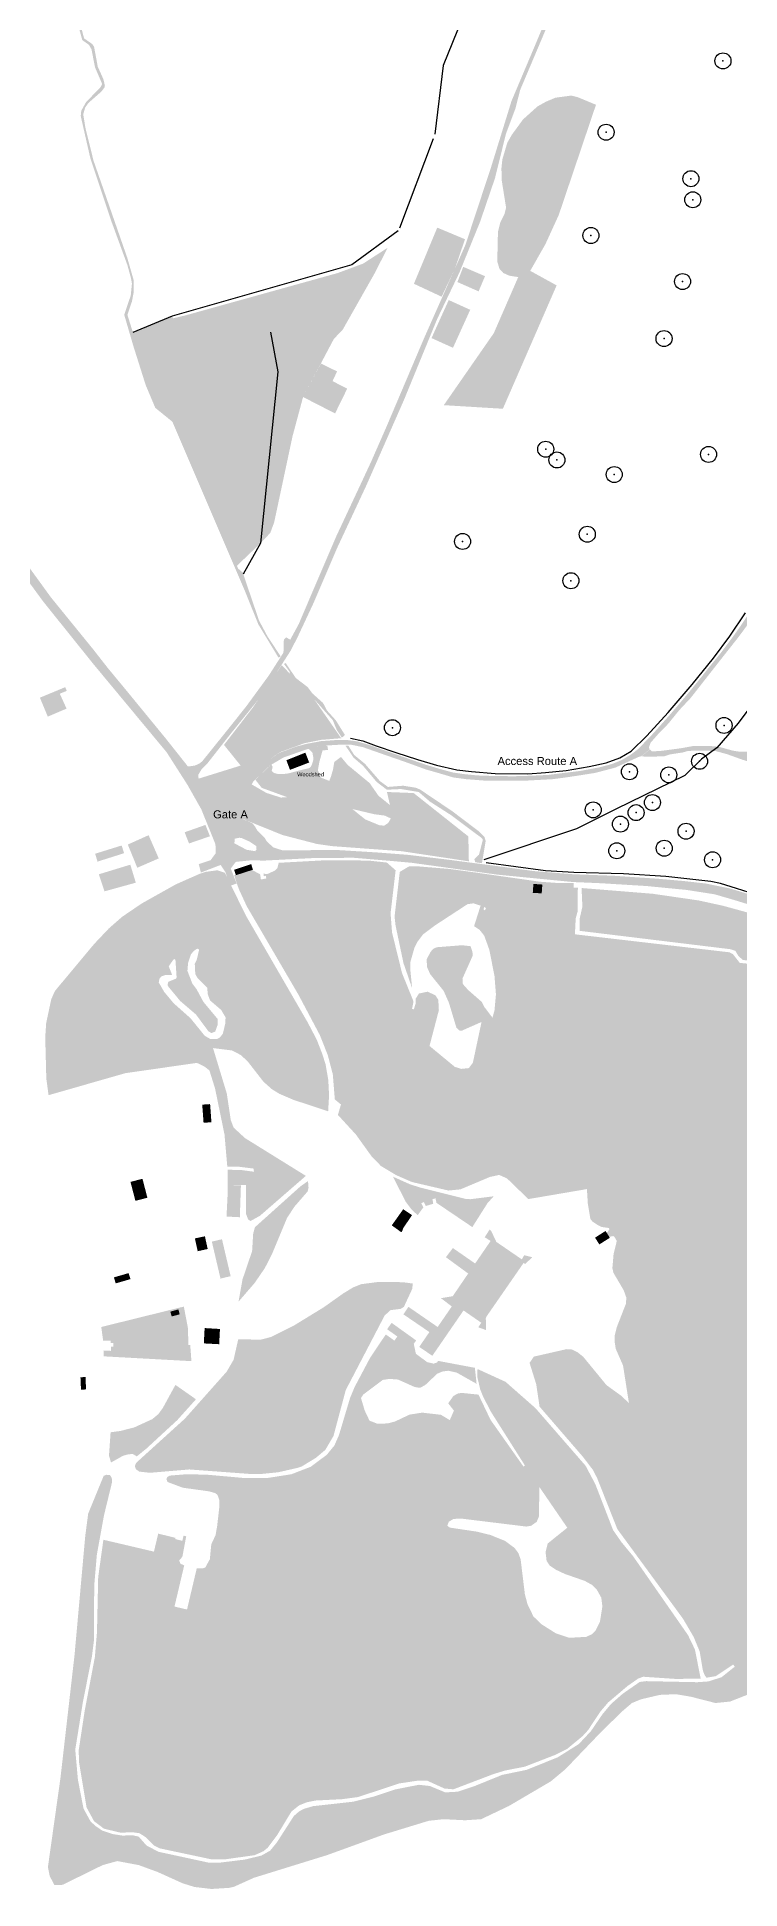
# Model space of a CAD drawing. Header units: metres. Extents: x 372109 to 376137, y 236217 to 239160.
# Drawn here: x 373175 to 373702, y 236434 to 237823 of the extents above; entities that cross this region are included whole.
import ezdxf

# ---------------------------------------------------------------- set-up
doc = ezdxf.new("R2010")
doc.units = ezdxf.units.M
doc.header["$MEASUREMENT"] = 0
doc.header["$PDMODE"] = 32
doc.header["$PDSIZE"] = 12
for name, color, linetype, lineweight, true_color in [('Buildings', 30, 'Continuous', 25, 0xff7f00), ('Fences', 18, 'Continuous', 25, 0x000000), ('Labels', 18, 'Continuous', 25, 0x000000), ('Labels ... Access Routes', 18, 'Continuous', 25, 0x000000), ('Natural ... Trees', 96, 'Continuous', 25, 0x008000), ('Natural ... Water', 176, 'Continuous', 25, 0x000080), ('Natural ... Woodland', 96, 'Continuous', 25, 0x008000), ('Paths ... Roads', 56, 'Continuous', 25, 0x808000), ('Services ... Water Lines', 5, 'Continuous', 25, 0x0000ff)]:
    doc.layers.add(name, color=color, linetype=linetype, lineweight=lineweight, true_color=true_color)
doc.styles.add('textstyle157', font='Arial.ttf')
doc.styles.add('textstyle159', font='Arial.ttf')
doc.styles.add('textstyle89', font='Arial.ttf')

msp = doc.modelspace()

# ---------------------------------------------------------------- hatches: boundary and pattern name
at = {"layer": 'Buildings', "transparency": 33554687}
for points in [[(373494.5, 237650.5), (373510.8, 237643.5), (373506, 237632.1), (373490.1, 237639.1)], [(373470.7, 237597.1), (373483.6, 237625.6), (373499.7, 237618.3), (373486.8, 237589.8)], [(373374.4, 237552.9), (373387.8, 237578), (373399.9, 237572.1), (373396.5, 237564.8), (373407.5, 237559.2), (373398.4, 237540.6)], [(373177.1, 237327.5), (373196.1, 237335.4), (373197.2, 237332.6), (373192, 237330.5), (373197.1, 237319.3), (373183, 237313.3)], [(373361.9, 237280.6), (373376.1, 237286.3), (373379, 237278.9), (373364.6, 237273.4)], [(373243, 237217.4), (373258.6, 237224.4), (373266.2, 237207), (373250.1, 237200)], [(373301.2, 237232.1), (373304.6, 237223.6), (373288.9, 237218.2), (373285.6, 237226.6)], [(373220.3, 237204.6), (373218.5, 237210.5), (373238.4, 237216.7), (373240.2, 237210.9)], [(373244.9, 237202.3), (373249, 237188.8), (373225.5, 237182.3), (373221.3, 237195.1)], [(373324, 237194.4), (373322.7, 237198.5), (373335.5, 237202.7), (373336.8, 237198.5)], [(373553.8, 237187.4), (373553.3, 237180.8), (373546.6, 237181.2), (373547.1, 237187.9)], [(373298.8, 237022.4), (373304.7, 237022.8), (373305.7, 237009.2), (373299.8, 237008.8)], [(373248.7, 236950.3), (373245, 236964.5), (373254, 236966.8), (373257.7, 236952.6)], [(373317, 236938.5), (373317.8, 236954.2), (373317.8, 236962), (373327.8, 236962), (373327, 236938)], [(373456.1, 236939.6), (373449.5, 236929.8), (373449.1, 236928.5), (373448.8, 236927.8), (373448.4, 236927.1), (373448.1, 236926.7), (373440.9, 236931.9), (373449.5, 236944)], [(373486.7, 236914.9), (373503.4, 236903.3), (373515, 236920.2), (373510.6, 236923), (373514.3, 236928.9), (373515.4, 236927.8), (373519.3, 236919.5), (373538.4, 236906.4), (373540.2, 236909.5), (373546.2, 236908), (373540.9, 236902.9), (373539.7, 236903.7), (373511.8, 236863.4), (373511.4, 236862.1), (373511.6, 236853.4), (373505.7, 236855.5), (373508, 236858.9), (373494.7, 236868.1), (373471.3, 236834.1), (373461.5, 236840.8), (373469.1, 236851.9), (373449.6, 236865.2), (373453.4, 236870.8), (373475.3, 236855.7), (373485.9, 236871.1), (373477.8, 236877.3), (373486.6, 236878.8), (373498.2, 236895.8), (373481.5, 236908)], [(373601.2, 236927.7), (373604.4, 236922.6), (373596.5, 236917.6), (373593.3, 236922.7)], [(373293.3, 236922.1), (373300.8, 236923.7), (373302.9, 236914.2), (373295.4, 236912.5)], [(373320.1, 236893.8), (373312.5, 236892), (373306, 236919.7), (373313.6, 236921.5)], [(373233.9, 236888.4), (373232.6, 236892.9), (373243.6, 236896.1), (373245, 236891.6)], [(373275.9, 236863.6), (373274.9, 236867.2), (373280.9, 236868.9), (373281.9, 236865.2)], [(373455.9, 236841), (373437.4, 236854), (373440.8, 236858.8), (373459.2, 236845.6)], [(373300, 236843.4), (373300.6, 236854.9), (373312.1, 236854.2), (373311.5, 236842.8)], [(373211.7, 236808.9), (373207.9, 236808.7), (373207.5, 236818), (373211.3, 236818.2)]]:
    msp.add_hatch(color=256, dxfattribs=at).paths.add_polyline_path(points, flags=0)
at = {"layer": 'Natural ... Water', "transparency": 33554687}
for points in [[(373324.8, 237426.4), (373325.7, 237424.3), (373329.7, 237420.8), (373329.6, 237420), (373341.4, 237385.3), (373347.7, 237373.5), (373357.6, 237358.5), (373356, 237357.5), (373340.9, 237382.4), (373330.5, 237408.2), (373276.4, 237534.4), (373263.6, 237544.8), (373256.4, 237561.9), (373247.2, 237591), (373240.3, 237614.6), (373245.2, 237629), (373246.1, 237638), (373245.4, 237641.9), (373242.7, 237651.8), (373231, 237683.8), (373214.8, 237732.4), (373207.7, 237763.6), (373208.1, 237767.5), (373211.7, 237774), (373222.4, 237785), (373223.8, 237787.5), (373218.4, 237800.1), (373215.8, 237813.5), (373213.9, 237816.9), (373208.9, 237820.5), (373205.7, 237831.8), (373194.6, 237842.4), (373188.5, 237847.2), (373181.3, 237849), (373177.3, 237853.8), (373170.7, 237854.1), (373166.1, 237855.9), (373163.8, 237861.6), (373159.7, 237864), (373159.8, 237865.6), (373160.9, 237865.8), (373166.1, 237862), (373166.9, 237858), (373168.4, 237856.9), (373178.8, 237856.5), (373179.8, 237852.5), (373181.4, 237851), (373189.2, 237849.5), (373207.4, 237832.8), (373210.2, 237821.8), (373216.4, 237817.5), (373217.7, 237815.5), (373220.5, 237800.5), (373224.7, 237791.2), (373225.8, 237786.5), (373225.5, 237784.9), (373223.2, 237781.9), (373213.6, 237773.5), (373211, 237769.9), (373209.6, 237764.8), (373211.2, 237754.8), (373217.3, 237730.1), (373242.7, 237657), (373247.3, 237640.9), (373247.4, 237631.4), (373246.1, 237624.5), (373242.7, 237614.5), (373246.8, 237601.4), (373254.9, 237572), (373262, 237555.5), (373264.3, 237548), (373275.5, 237538.6), (373279.8, 237533.5)], [(373317.9, 237585), (373322.7, 237583.1), (373327.8, 237572.6), (373330.6, 237564.2), (373333.2, 237550.6), (373333.5, 237536.1), (373331.1, 237525.8), (373327, 237518.5), (373316.4, 237507.1), (373313.6, 237505.6), (373311.9, 237505.6), (373310.4, 237505.8), (373308.3, 237507.7), (373303.9, 237516.5), (373284.6, 237564.8), (373285.4, 237568.3), (373290.8, 237573)], [(373364.5, 237345.5), (373364.2, 237347.1), (373360.1, 237352.8), (373361.3, 237353.5), (373369, 237342.2), (373377.9, 237335.4), (373381.2, 237330.9), (373389.4, 237323.5), (373392.2, 237318), (373398.9, 237310.6), (373405.8, 237299.5), (373403.5, 237297.5), (373399.7, 237303.2), (373396.7, 237310.6), (373382.6, 237326.5), (373380.4, 237328.5), (373376.7, 237334.5), (373370, 237339.5)], [(373406.2, 237291.5), (373408.4, 237291.4), (373412.7, 237284.6), (373420.9, 237277.8), (373432.1, 237264.9), (373438, 237260.6), (373449.4, 237261.5), (373458.9, 237260), (373462.2, 237258.6), (373486.1, 237242.5), (373505.8, 237227.6), (373510.4, 237223), (373511.3, 237220), (373508.5, 237203.4), (373503.5, 237204.1), (373502.8, 237206.5), (373506.3, 237209.8), (373509.2, 237221), (373508.4, 237222.2), (373485.4, 237239.4), (373469.5, 237249.6), (373461.1, 237256.8), (373447.7, 237259), (373437.2, 237258.5), (373429.5, 237264.4), (373419.4, 237276.4), (373412.3, 237282.5)], [(373506.7, 237153.5), (373502.6, 237156.2), (373507.5, 237171.6), (373509.8, 237182.8), (373504.3, 237191.5), (373504.7, 237196.3), (373509.4, 237195.6), (373509.2, 237190.6), (373514.1, 237183.5), (373510.1, 237170.5), (373509.7, 237168.6)]]:
    msp.add_hatch(color=256, dxfattribs=at).paths.add_polyline_path(points, flags=0)
h = msp.add_hatch(color=256, dxfattribs=at)
h.paths.add_polyline_path([(374079, 236687.1), (374079.7, 236689.4), (374084.1, 236696.1), (374087, 236697.5), (374094.9, 236696.2), (374093.8, 236694.2), (374089.8, 236695), (374086.9, 236693.9), (374079.5, 236684.6), (374076.9, 236682), (374068.4, 236679.9), (374060, 236676.6), (374040.1, 236678.4), (374032.9, 236675.3), (374027.7, 236675.1), (374017.6, 236673.1), (374013, 236675.7), (374009.4, 236671.9), (374005.4, 236670.7), (373999.5, 236665.5), (373994.8, 236663.4), (373990.7, 236656.4), (373988.3, 236654.9), (373986, 236655.1), (373984.2, 236656.2), (373976, 236666.2), (373955.6, 236660.9), (373948.8, 236654.9), (373944.6, 236652.9), (373934.3, 236654), (373921.7, 236653.8), (373916.1, 236654.9), (373911.4, 236653.9), (373905.5, 236649.9), (373891, 236643.6), (373888.9, 236642.1), (373884.3, 236635.8), (373881.1, 236634.1), (373877, 236634.5), (373870.4, 236637.4), (373850.6, 236654.7), (373841.7, 236661.4), (373833.6, 236663.8), (373826.5, 236661.7), (373825.4, 236659.3), (373821.4, 236655.9), (373806.7, 236638), (373801.4, 236632.8), (373798.7, 236632.1), (373774.3, 236633.2), (373759, 236641.1), (373673.4, 236690.4), (373656.4, 236712.4), (373632.5, 236740), (373629.8, 236744.2), (373629.4, 236747.1), (373630.4, 236751.8), (373628, 236755.2), (373624.2, 236757.2), (373619.2, 236776.9), (373618.7, 236798.7), (373614.3, 236826.8), (373608.8, 236839.4), (373607.9, 236845.2), (373607.9, 236848.9), (373609.6, 236855.6), (373616.4, 236873), (373616.8, 236877.6), (373614.8, 236883.2), (373607.1, 236896.3), (373606.3, 236899.9), (373607.2, 236910.4), (373609.6, 236920.2), (373607.9, 236923.2), (373606.9, 236923.9), (373604, 236923.3), (373602.1, 236926.2), (373604.1, 236929), (373603.7, 236929.9), (373598.2, 236930.7), (373595.5, 236932), (373591.3, 236934.8), (373589.8, 236936.7), (373587.9, 236948.1), (373587.2, 236959.1), (373585.4, 236963.4), (373576.1, 236964.4), (373573.3, 236966), (373554.7, 236982.8), (373552.5, 236987.9), (373550.2, 237003.1), (373556.1, 237020.5), (373556.5, 237023.1), (373555.8, 237025.2), (373550.4, 237031.1), (373541.2, 237035.6), (373537.6, 237039.1), (373535, 237047.9), (373541.9, 237053.3), (373511.3, 237089.7), (373510.2, 237086), (373508.2, 237084.4), (373493.5, 237077.9), (373491.5, 237078), (373489.4, 237080), (373483.7, 237098.9), (373479.8, 237107.7), (373469.7, 237120.2), (373467.4, 237125.4), (373467, 237131.2), (373470, 237137), (373472.2, 237139.3), (373474.6, 237140.4), (373493.5, 237141.9), (373500, 237141.2), (373501.4, 237137), (373501.5, 237133.9), (373493.9, 237116.9), (373494.2, 237112.8), (373498.1, 237108.4), (373508.5, 237099.3), (373510.4, 237095.5), (373516.4, 237087.6), (373521.5, 237080.5), (373543.8, 237054.8), (373563, 237069.6), (373566.6, 237074), (373569.1, 237078.6), (373571.1, 237087.5), (373576.2, 237128.5), (373577.5, 237131.9), (373579.7, 237135), (373580.8, 237135.5), (373591.6, 237134), (373606.5, 237129), (373623.2, 237120), (373627.2, 237116.9), (373628.7, 237112.5), (373633.5, 237109.9), (373635.9, 237110.5), (373637.4, 237109.8), (373640, 237110.9), (373642.4, 237109.6), (373645.7, 237109.6), (373657.4, 237111), (373661.2, 237112.4), (373669.4, 237117.4), (373682, 237119), (373689.8, 237117.2), (373696, 237113.2), (373709.7, 237102.4), (373714.4, 237100.5), (373718, 237100), (373726.1, 237100.5), (373731, 237103.2), (373739.8, 237116.5), (373742.8, 237123.7), (373743.4, 237125.7), (373745.3, 237130.1), (373749.6, 237134.9), (373749.5, 237141.3), (373751.8, 237143.3), (373753.3, 237147.6), (373756.3, 237151.2), (373762.4, 237149), (373757.7, 237146.2), (373753, 237141.1), (373752.7, 237133.9), (373745.7, 237122.6), (373738.3, 237107), (373733.2, 237101), (373732.1, 237097.4), (373733, 237087.8), (373737.4, 237076.1), (373738.7, 237064.8), (373738.5, 237058), (373734.9, 237043.1), (373734.5, 237035), (373750.6, 237034), (373752.3, 237032.5), (373752.6, 237029.8), (373751.2, 237027), (373750.1, 237026.6), (373742.5, 237029.1), (373738.4, 237028.8), (373736.1, 237027.6), (373732.5, 237024.1), (373729.4, 237015.2), (373732.2, 237000.9), (373734.4, 236943.4), (373743.8, 236880.4), (373752.5, 236867.2), (373763.5, 236860.4), (373764.1, 236855.3), (373759.7, 236845.9), (373760.5, 236842.2), (373762.7, 236839.6), (373770.1, 236835.6), (373784.1, 236832.1), (373799.9, 236832.2), (373807.2, 236833.2), (373819.3, 236832.8), (373822, 236832.1), (373827.8, 236827.4), (373834.6, 236819.4), (373840.3, 236807.3), (373840.3, 236794.7), (373838.7, 236777.7), (373835.1, 236755.2), (373832.2, 236745.6), (373827.6, 236738.5), (373808.7, 236719.2), (373774.8, 236690.7), (373771.5, 236685), (373771.2, 236680.6), (373774.8, 236677.4), (373793.5, 236672), (373809.4, 236662.9), (373814.7, 236660.8), (373817.2, 236660.8), (373821.8, 236664.2), (373824.6, 236664.3), (373831.5, 236667.2), (373836.8, 236667.5), (373840.8, 236666.3), (373855.2, 236656.2), (373870.8, 236641.9), (373877.5, 236638.7), (373881.3, 236637.9), (373884.2, 236639.2), (373888.1, 236645.2), (373890.6, 236647.5), (373898.3, 236650.3), (373906.3, 236654.7), (373912.2, 236656.6), (373918.4, 236657), (373927.1, 236656.1), (373937.8, 236656.8), (373945.7, 236656.2), (373957.8, 236665.2), (373975.6, 236669.4), (373978.6, 236669.1), (373979.6, 236668.3), (373983.7, 236659.9), (373985.6, 236658.7), (373986.7, 236658.9), (373989.4, 236659.8), (373992.3, 236664), (373996.6, 236668), (374007.4, 236673.8), (374012.1, 236678.2), (374020, 236677.5), (374025, 236678.3), (374032, 236677.2), (374039.4, 236680), (374042.5, 236680.4), (374058, 236678.9), (374070.4, 236683.5), (374076.5, 236684.6)], flags=0)
h.paths.add_polyline_path([(373607.3, 237019.1), (373616.4, 237022.1), (373618.6, 237024.9), (373623.6, 237044.1), (373627.9, 237055.5), (373628.2, 237059), (373626.2, 237065.5), (373620.5, 237070.4), (373611.2, 237073), (373604, 237073.2), (373600.2, 237072.5), (373595.6, 237070.2), (373589.9, 237064), (373588.9, 237057.2), (373590.5, 237048.9), (373578.5, 237047.4), (373573.9, 237044.5), (373572.9, 237039.6), (373573.8, 237037.6), (373576.4, 237035.5), (373581.4, 237034.6), (373584.6, 237032.9), (373585.8, 237030.4), (373585.8, 237028.2), (373587.2, 237026.2), (373596, 237027.4), (373599.9, 237024.9), (373604.1, 237020)], flags=0)
at = {"layer": 'Natural ... Woodland', "transparency": 33554687}
for points in [[(373479.9, 237546.8), (373517.4, 237600.8), (373535.7, 237642.8), (373528.9, 237643.9), (373524.5, 237645.9), (373521.6, 237649.1), (373520, 237654.5), (373520.5, 237676.6), (373522.3, 237684), (373525.5, 237690.4), (373526.6, 237694.9), (373523.4, 237714.9), (373523.1, 237724.2), (373523.8, 237731), (373527.5, 237743.5), (373530.9, 237749.5), (373539.3, 237761), (373550.2, 237770.8), (373556.7, 237774.4), (373563.6, 237777.3), (373575.6, 237778.9), (373580.3, 237777.7), (373594, 237772), (373566.1, 237689.4), (373556.1, 237667.5), (373544.7, 237647.5), (373564.5, 237636.6), (373524.2, 237544.1)], [(373495.8, 237671.2), (373488.2, 237649), (373478.3, 237628.1), (373457.5, 237637.8), (373475, 237679.9)], [(373364.5, 237345.5), (373370, 237339.5), (373376.7, 237334.5), (373380.4, 237328.5), (373382.6, 237326.5), (373403, 237297.1), (373388.2, 237295.9), (373375.5, 237293.4), (373357.5, 237286.8), (373347.9, 237280.5), (373336.9, 237270.1), (373333, 237264.6), (373324.3, 237242.9), (373322.1, 237233.6), (373319.2, 237233), (373310.7, 237234.5), (373308.4, 237236.6), (373296.1, 237261.3), (373294.9, 237264.6), (373295.7, 237269.6), (373296.1, 237266.8), (373327.6, 237276.6), (373315.1, 237292.1), (373336.8, 237320.2), (373358.4, 237351.9)], [(373326.7, 237239), (373330.9, 237251.9), (373336, 237262.4), (373346.9, 237256.1), (373357.8, 237252.6), (373364.7, 237253.1), (373385.1, 237258.8), (373391.8, 237258.2), (373395, 237257.1), (373421.1, 237236.2), (373431.8, 237231.8), (373435.2, 237231.6), (373438.2, 237233.5), (373440.5, 237237.5), (373440.9, 237241.1), (373437.3, 237256.8), (373457.3, 237256), (373498.3, 237223.5), (373498.7, 237204.8), (373448.3, 237212.4), (373396.2, 237216.2), (373384.9, 237217.8), (373359.1, 237224.5), (373332.6, 237235.2), (373326.6, 237238)], [(373587.2, 236959.1), (373543.3, 236951.6), (373527.3, 236967.1), (373521.4, 236969.7), (373514.5, 236968.2), (373492.4, 236958.9), (373483.4, 236958), (373456, 236964.4), (373444.3, 236969.5), (373432.8, 236976.4), (373425.8, 236983.6), (373414, 237000), (373400.5, 237014.7), (373402.8, 237022.5), (373398.2, 237026.3), (373396.7, 237045.1), (373392.9, 237059.6), (373387, 237074.5), (373371, 237104.7), (373332.2, 237171.1), (373326.2, 237184.1), (373322.7, 237194.3), (373331, 237197), (373330.8, 237197.7), (373336, 237198.4), (373342.2, 237195.1), (373342.8, 237191.2), (373346.8, 237192), (373346.5, 237194), (373345, 237193.6), (373344.7, 237195.6), (373347.4, 237195.2), (373353.2, 237197.8), (373355.2, 237199.9), (373356.1, 237203.7), (373390.8, 237205.6), (373423.3, 237205.4), (373437.2, 237203.9), (373443.8, 237198.1), (373440, 237165.8), (373441.1, 237151.5), (373448.6, 237121), (373457.2, 237099.8), (373456.1, 237094.1), (373457.5, 237093.9), (373458.7, 237098), (373458.7, 237101.7), (373461.3, 237105.7), (373467.8, 237107.1), (373473.7, 237104.3), (373475.8, 237100.9), (373476.2, 237093.2), (373469.2, 237066.4), (373488.2, 237050.7), (373493.1, 237049.2), (373498.7, 237049.8), (373501.7, 237053.8), (373508.2, 237084.4), (373510.2, 237086), (373511.3, 237089.7), (373541.9, 237053.3), (373535, 237047.9), (373537.6, 237039.1), (373541.2, 237035.6), (373550.4, 237031.1), (373555.8, 237025.2), (373556.5, 237023.1), (373556.1, 237020.5), (373550.2, 237003.1), (373552.5, 236987.9), (373554.7, 236982.8), (373573.3, 236966), (373576.1, 236964.4), (373585.4, 236963.4)], [(373507.5, 237171.6), (373502.1, 237173.3), (373497.7, 237172.7), (373473.2, 237156.7), (373464.4, 237150.1), (373460, 237144.3), (373458, 237140.3), (373454.9, 237129.5), (373454.8, 237123.4), (373456.2, 237109.6), (373449.7, 237128.4), (373443.7, 237156.9), (373443, 237163.5), (373446.9, 237196.9), (373453.8, 237201), (373459.9, 237201.1), (373484.1, 237199.1), (373504.7, 237196.3), (373504.3, 237191.5), (373509.8, 237182.8)], [(373509.7, 237168.6), (373510.8, 237168.1), (373511.5, 237169.9), (373510.1, 237170.5), (373514.1, 237183.5), (373509.2, 237190.6), (373509.4, 237195.6), (373552.2, 237189.5), (373566.3, 237188.5), (373577.2, 237188.5), (373577.2, 237185.2), (373580.4, 237185), (373580.3, 237167.5), (373578.8, 237162), (373578.2, 237150.1), (373694.1, 237136.6), (373696.6, 237135.3), (373701.8, 237128.7), (373740.8, 237124.6), (373742.8, 237123.7), (373739.8, 237116.5), (373731, 237103.2), (373726.1, 237100.5), (373718, 237100), (373714.4, 237100.5), (373709.7, 237102.4), (373696, 237113.2), (373689.8, 237117.2), (373682, 237119), (373669.4, 237117.4), (373661.2, 237112.4), (373657.4, 237111), (373645.7, 237109.6), (373642.4, 237109.6), (373640, 237110.9), (373637.4, 237109.8), (373635.9, 237110.5), (373633.5, 237109.9), (373628.7, 237112.5), (373627.2, 237116.9), (373623.2, 237120), (373606.5, 237129), (373591.6, 237134), (373580.8, 237135.5), (373579.7, 237135), (373577.5, 237131.9), (373576.2, 237128.5), (373571.1, 237087.5), (373569.1, 237078.6), (373566.6, 237074), (373563, 237069.6), (373543.8, 237054.8), (373521.5, 237080.5), (373516.4, 237087.6), (373517.9, 237093), (373519, 237105), (373517.9, 237119), (373514, 237138.6), (373510.2, 237149.1), (373506.7, 237153.5)], [(373743.4, 237125.7), (373741.5, 237126.4), (373704, 237130.9), (373700.7, 237134), (373698.5, 237137.7), (373695, 237138.9), (373581.7, 237152.7), (373581.7, 237161.5), (373583.8, 237170.8), (373583.2, 237184.8), (373636.5, 237180.5), (373670.9, 237175.5), (373689.2, 237171.5), (373712.6, 237165.1), (373756.3, 237151.2), (373753.3, 237147.6), (373751.8, 237143.3), (373749.5, 237141.3), (373749.6, 237134.9), (373745.3, 237130.1)], [(373607.3, 237019.1), (373604.1, 237020), (373599.9, 237024.9), (373596, 237027.4), (373587.2, 237026.2), (373585.8, 237028.2), (373585.8, 237030.4), (373584.6, 237032.9), (373581.4, 237034.6), (373576.4, 237035.5), (373573.8, 237037.6), (373572.9, 237039.6), (373573.9, 237044.5), (373578.5, 237047.4), (373590.5, 237048.9), (373588.9, 237057.2), (373589.9, 237064), (373595.6, 237070.2), (373600.2, 237072.5), (373604, 237073.2), (373611.2, 237073), (373620.5, 237070.4), (373626.2, 237065.5), (373628.2, 237059), (373627.9, 237055.5), (373623.6, 237044.1), (373618.6, 237024.9), (373616.4, 237022.1)], [(373378.1, 236965.1), (373378.5, 236960.1), (373377.8, 236957.3), (373368, 236946), (373362.4, 236937.5), (373351, 236910.1), (373345.7, 236899.8), (373338.1, 236888.7), (373326, 236874.7), (373329, 236891.4), (373336.2, 236912.6), (373337, 236925.7), (373338.3, 236930.5), (373372.5, 236961.2)], [(373517.3, 236953.7), (373512.7, 236948.6), (373501.3, 236930.6), (373474.4, 236948.8), (373473.7, 236952.1), (373471.4, 236951.6), (373472, 236948.1), (373466.4, 236946.4), (373465, 236949.4), (373463, 236948.5), (373464.6, 236945.4), (373460.3, 236939.5), (373455.4, 236944.2), (373451.3, 236949.7), (373441.8, 236968.4), (373454.5, 236962.7), (373462.4, 236960.2), (373495.9, 236951.8), (373499.8, 236951.5)], [(373456.6, 236888.3), (373456.3, 236884.4), (373450, 236870.8), (373447.5, 236869.3), (373439.8, 236868.3), (373435.5, 236864.2), (373406.4, 236808.4), (373397.2, 236774), (373391.1, 236763.6), (373384, 236757.6), (373373.5, 236751.2), (373369.9, 236750), (373355.8, 236746.8), (373342.8, 236745.5), (373335.1, 236745.5), (373289.1, 236748.9), (373259.5, 236746.4), (373251.6, 236747.3), (373249.1, 236749.1), (373248.3, 236751.5), (373249.2, 236753.8), (373285.8, 236787), (373317.1, 236822.2), (373322.3, 236831.1), (373325.8, 236846.5), (373342.6, 236846.2), (373350.4, 236848.2), (373367.4, 236856.7), (373389.9, 236870.5), (373404.7, 236881), (373412, 236885.4), (373418, 236887.8), (373430.2, 236889.4), (373449.1, 236889.3)], [(373223.1, 236855.7), (373285, 236871), (373288, 236855.4), (373288.5, 236842.3), (373289.8, 236842.2), (373290.7, 236830.1), (373225, 236833.7), (373224.8, 236838.1), (373230.4, 236837.8), (373230.3, 236840.9), (373232.1, 236841), (373232.1, 236843.8), (373230.2, 236843.7), (373230.2, 236845.4), (373224.5, 236845.5)], [(373618.7, 236798.7), (373619.2, 236776.9), (373624.2, 236757.2), (373628, 236755.2), (373630.4, 236751.8), (373629.4, 236747.1), (373629.8, 236744.2), (373632.5, 236740), (373656.4, 236712.4), (373673.4, 236690.4), (373759, 236641.1), (373774.3, 236633.2), (373798.7, 236632.1), (373801.4, 236632.8), (373806.7, 236638), (373821.4, 236655.9), (373825.4, 236659.3), (373828.3, 236659.2), (373826.5, 236661.7), (373833.6, 236663.8), (373841.7, 236661.4), (373850.6, 236654.7), (373870.4, 236637.4), (373877, 236634.5), (373881.1, 236634.1), (373884.3, 236635.8), (373888.9, 236642.1), (373891, 236643.6), (373905.5, 236649.9), (373911.4, 236653.9), (373916.1, 236654.9), (373921.7, 236653.8), (373934.3, 236654), (373944.6, 236652.9), (373948.8, 236654.9), (373955.6, 236660.9), (373976, 236666.2), (373984.2, 236656.2), (373986, 236655.1), (373988.3, 236654.9), (373990.7, 236656.4), (373994.8, 236663.4), (373999.5, 236665.5), (374005.4, 236670.7), (374009.4, 236671.9), (374013, 236675.7), (374017.6, 236673.1), (374027.7, 236675.1), (374032.9, 236675.3), (374040.1, 236678.4), (374060, 236676.6), (374068.4, 236679.9), (374076.9, 236682), (374079.5, 236684.6), (374080.9, 236678.2), (373988.1, 236651.8), (373894.4, 236638.7), (373895.1, 236622.4), (373893.3, 236612.1), (373891.8, 236610.1), (373872.7, 236610.2), (373817.5, 236613.1), (373796.2, 236611.7), (373774.8, 236606.3), (373694.5, 236574.9), (373683.6, 236573.8), (373665.2, 236578.5), (373654, 236580.4), (373641.9, 236579.9), (373627.8, 236576.6), (373621, 236573.8), (373614.6, 236568.4), (373598.7, 236553), (373571.1, 236524.2), (373560.2, 236515.1), (373528.7, 236496.6), (373507.9, 236486.7), (373495.9, 236485.9), (373479.6, 236486.7), (373468.6, 236485.5), (373435.2, 236475.3), (373392.5, 236459.8), (373337.6, 236442.8), (373322.5, 236436), (373318.8, 236435.2), (373305.7, 236434.4), (373292.9, 236435.9), (373284, 236438.7), (373265.4, 236447.1), (373251.2, 236452.3), (373235.1, 236455.3), (373224.2, 236452.3), (373194.1, 236437.5), (373187.9, 236437.4), (373184.4, 236444.2), (373183.1, 236450.8), (373192.5, 236517.5), (373203.1, 236610.1), (373211.1, 236699.1), (373213.3, 236715.8), (373224.9, 236744.1), (373226.8, 236744.9), (373229.6, 236744.7), (373231, 236742.5), (373231.2, 236739.4), (373225.2, 236714.7), (373219.8, 236685.1), (373217.8, 236661.6), (373217.7, 236621.4), (373216.1, 236608.7), (373209.3, 236574.4), (373203.6, 236538.8), (373205.6, 236516.3), (373209.8, 236494.7), (373214.9, 236485.3), (373218.6, 236481.7), (373223.8, 236478.2), (373231.9, 236475.5), (373239.2, 236474.4), (373246.5, 236474.7), (373251.2, 236473.6), (373257, 236467), (373265.9, 236462.3), (373303.3, 236454.2), (373310.9, 236454), (373330.6, 236456.4), (373343.1, 236459.4), (373349.7, 236463.1), (373354.7, 236469.2), (373367.5, 236489.1), (373371.5, 236492.6), (373375.2, 236494.5), (373382, 236496.5), (373411.9, 236499.8), (373427.9, 236503.8), (373443.4, 236509), (373461.2, 236512.5), (373469.4, 236511.6), (373481, 236506.8), (373490.2, 236507.3), (373502.9, 236511.5), (373523.6, 236519.9), (373542, 236523.7), (373565.3, 236533.1), (373581.1, 236543), (373590.2, 236552.7), (373598.8, 236565.3), (373605.3, 236573.1), (373614.1, 236580.8), (373626.8, 236589.6), (373631.6, 236590.2), (373669.9, 236589.4), (373678.5, 236590), (373688.2, 236593.2), (373698, 236601), (373696.9, 236602.7), (373683.7, 236593.9), (373676.9, 236592.8), (373675.7, 236594.2), (373674.2, 236597.9), (373671.7, 236612.6), (373667.2, 236623.4), (373659.3, 236636.9), (373610, 236704.2), (373594.8, 236742.6), (373591.6, 236748.7), (373584.2, 236758.4), (373551.7, 236796), (373549.2, 236812.8), (373544.2, 236828.8), (373547.4, 236833.5), (373572, 236839.1), (373576.2, 236838.8), (373580.3, 236836.7), (373584.5, 236833.3), (373601.9, 236812.1), (373612.7, 236804.3)], [(373294.1, 236801.5), (373280.1, 236785.9), (373256.8, 236764.4), (373249.7, 236758.7), (373246.6, 236760.6), (373242.8, 236760.1), (373239.5, 236759.2), (373230.4, 236754.1), (373228.9, 236759.3), (373230.1, 236776.8), (373237.2, 236777.7), (373247.8, 236780.4), (373261.3, 236786.6), (373265.8, 236790.3), (373269.2, 236794.9), (373278.7, 236812.3)]]:
    msp.add_hatch(color=256, dxfattribs=at).paths.add_polyline_path(points, flags=0)
h = msp.add_hatch(color=256, dxfattribs=at)
h.paths.add_polyline_path([(373324.8, 237426.4), (373279.8, 237533.5), (373275.5, 237538.6), (373264.3, 237548), (373262, 237555.5), (373254.9, 237572), (373246.8, 237601.4), (373276.2, 237613.6), (373276.9, 237611.9), (373286.2, 237614.1), (373400.2, 237645.8), (373419.4, 237652.9), (373437.8, 237664.8), (373428.2, 237645.9), (373404, 237603.2), (373397.5, 237596.5), (373374.4, 237552.9), (373366.5, 237523.5), (373352.7, 237458.8), (373349.8, 237451), (373342.6, 237443.4)], flags=0)
h.paths.add_polyline_path([(373317.9, 237585), (373290.8, 237573), (373285.4, 237568.3), (373284.6, 237564.8), (373303.9, 237516.5), (373308.3, 237507.7), (373310.4, 237505.8), (373311.9, 237505.6), (373313.6, 237505.6), (373316.4, 237507.1), (373327, 237518.5), (373331.1, 237525.8), (373333.5, 237536.1), (373333.2, 237550.6), (373330.6, 237564.2), (373327.8, 237572.6), (373322.7, 237583.1)], flags=0)
h = msp.add_hatch(color=256, dxfattribs=at)
h.paths.add_polyline_path([(373335.1, 236935.2), (373333.3, 236936.2), (373331.7, 236940.3), (373331.5, 236962.1), (373317.8, 236962), (373317.8, 236973.6), (373327.9, 236973.4), (373337.6, 236972.1), (373337.2, 236974.5), (373325.8, 236975.9), (373317.6, 236975.9), (373315.5, 237000), (373308.4, 237034.6), (373304.2, 237048), (373300.3, 237051.1), (373294.8, 237053.7), (373241.2, 237046), (373183.6, 237029.5), (373181.9, 237042), (373181.1, 237073), (373181.8, 237083.5), (373185.6, 237101.4), (373188.2, 237107.3), (373190.6, 237110.3), (373217.9, 237143), (373228.8, 237154.5), (373238.7, 237163.2), (373253.4, 237173.2), (373279.1, 237187.6), (373297, 237195.5), (373301.2, 237196.9), (373310.2, 237198.1), (373315.8, 237196.2), (373331.5, 237164.2), (373377.9, 237084), (373384.7, 237071), (373389, 237059.9), (373391.3, 237052.5), (373393.3, 237041), (373393.9, 237029.2), (373393.2, 237017.4), (373367.2, 237026), (373356.7, 237030.5), (373351, 237034), (373344.7, 237039.6), (373332.8, 237054.9), (373327.7, 237059.6), (373321.2, 237063), (373306.9, 237064.8), (373317.2, 237030.8), (373320.2, 237010.8), (373322.3, 237005.2), (373330.9, 236997.3), (373376.5, 236969), (373342.1, 236939.1)], flags=0)
h.paths.add_polyline_path([(373295.1, 237139.4), (373292.4, 237137.6), (373290.3, 237135), (373288.2, 237128.6), (373287.7, 237122.7), (373291.4, 237113.1), (373294.6, 237108.9), (373299.7, 237099.4), (373310.3, 237086.7), (373310.3, 237082.1), (373308.5, 237077.1), (373305.7, 237076.1), (373303.5, 237077.3), (373294.1, 237090), (373282.3, 237100.1), (373273.2, 237111.1), (373272.8, 237112.4), (373273.4, 237114.5), (373279.2, 237116.9), (373279.6, 237117.7), (373278.7, 237131.1), (373277.7, 237131.5), (373277, 237130.9), (373273.7, 237126.1), (373276.2, 237119.7), (373271.1, 237119.5), (373268.1, 237118.5), (373266.7, 237116.7), (373266.2, 237114), (373270.3, 237106.9), (373277.4, 237098.4), (373290, 237087.2), (373300.7, 237074), (373304.7, 237071.7), (373309.6, 237071.5), (373312.1, 237072.8), (373314.3, 237075.7), (373316.1, 237083.4), (373316.3, 237087.8), (373313, 237093.4), (373304.7, 237100.5), (373303, 237105), (373302.5, 237110.1), (373295.4, 237117.1), (373293.6, 237120.3), (373293.2, 237128), (373294.6, 237130.7), (373296.5, 237138.6)], flags=0)
h = msp.add_hatch(color=256, dxfattribs=at)
h.paths.add_polyline_path([(373668.2, 236613.9), (373672.5, 236592), (373653.1, 236591.9), (373629.4, 236593.5), (373625.6, 236592.1), (373617.6, 236586.5), (373603.1, 236574.2), (373597.3, 236567.4), (373588.1, 236553.5), (373584, 236549), (373572.5, 236539.5), (373562.9, 236534.7), (373540.7, 236526.1), (373525.5, 236523.1), (373516.8, 236520.4), (373487.1, 236509.1), (373480.4, 236509.7), (373467.4, 236515.6), (373460.4, 236515.6), (373446.5, 236513.5), (373415.6, 236503.3), (373403.6, 236501.7), (373383.7, 236500.7), (373377.2, 236499.4), (373371.5, 236497.1), (373365.7, 236492.5), (373355, 236474.8), (373347.9, 236465.3), (373344.7, 236462.7), (373338, 236459.7), (373315.8, 236456.6), (373306.2, 236456.5), (373267.1, 236464.8), (373262.6, 236467), (373256.3, 236473.3), (373251.7, 236476.2), (373246.5, 236476.9), (373237.6, 236476.6), (373225.1, 236479.6), (373217.7, 236485.2), (373212.1, 236495.5), (373206.4, 236529.7), (373206.2, 236538.4), (373210.7, 236568.1), (373218.3, 236608.2), (373219.9, 236627), (373220.8, 236668.2), (373224.7, 236696.2), (373262.6, 236687.3), (373265.8, 236700.8), (373278.8, 236697.6), (373278.6, 236696.7), (373283.9, 236695.4), (373284.8, 236699.3), (373286.8, 236698.8), (373283.9, 236683.4), (373281.5, 236680.7), (373282.5, 236678.2), (373285.3, 236677), (373278, 236646.1), (373287.4, 236643.9), (373294.7, 236674.8), (373299.2, 236674.7), (373301.1, 236675.4), (373304.5, 236681.6), (373305.6, 236692.8), (373308.8, 236699.7), (373310, 236706.6), (373311.5, 236719.7), (373311.5, 236726.3), (373310.2, 236729.9), (373308.4, 236731.2), (373303.9, 236732.5), (373284.3, 236735.2), (373272.8, 236739.5), (373272, 236741.6), (373272.4, 236743), (373274.4, 236744.3), (373286.9, 236745.3), (373302, 236745), (373330.1, 236742.5), (373347, 236742.4), (373365.6, 236745.3), (373380.1, 236750.9), (373392.2, 236759.9), (373397.9, 236766.9), (373401.3, 236774.6), (373409.6, 236802.4), (373413, 236810.6), (373424.7, 236832.7), (373436.4, 236850.1), (373442.9, 236845.5), (373446.6, 236850.8), (373457.4, 236843.1), (373459, 236835.6), (373467.4, 236829.4), (373472.3, 236828.2), (373474.8, 236829.1), (373475.6, 236830.3), (373503.2, 236825.1), (373504.5, 236813.1), (373489.6, 236821.5), (373483.4, 236822.9), (373479.1, 236822.4), (373475, 236820.7), (373465.9, 236812.1), (373462, 236810.1), (373458.1, 236810.7), (373445.6, 236816.3), (373439.2, 236816.8), (373434.1, 236816), (373419.6, 236805.1), (373417.8, 236802.5), (373420.6, 236793.1), (373424.2, 236785.5), (373430, 236783.2), (373437.9, 236783.4), (373443.4, 236784.9), (373454.2, 236790), (373463.7, 236791.5), (373477.7, 236789.9), (373484.4, 236785.9), (373487.5, 236793), (373483.2, 236798.5), (373487.1, 236804), (373490.6, 236805.9), (373493.4, 236806.3), (373505.9, 236805), (373515, 236786), (373539.7, 236751), (373540.7, 236751.9), (373515.2, 236792.2), (373509.3, 236803.7), (373507.2, 236808.9), (373505, 236818.4), (373505.2, 236824.2), (373526.2, 236814.6), (373548.6, 236794.9), (373586.2, 236751.7), (373593.5, 236737.9), (373606.8, 236703.5), (373613.1, 236694.4), (373621.8, 236683.9), (373663, 236624.7)], flags=0)
h.paths.add_polyline_path([(373483.7, 236709.7), (373482.5, 236706.8), (373484.4, 236705.3), (373504.6, 236702.3), (373514.8, 236699.8), (373525.9, 236695.3), (373532.9, 236690.1), (373535.8, 236686.2), (373537.5, 236681.6), (373540.7, 236655.3), (373542.7, 236647.8), (373547.1, 236638.7), (373552.9, 236633), (373564, 236626), (373574, 236622.7), (373586.6, 236623.4), (373590.8, 236625.3), (373593.7, 236628.1), (373597, 236634.9), (373598.8, 236646.2), (373598, 236652.7), (373594.8, 236658.5), (373591.1, 236662.3), (373585.5, 236665.4), (373570.8, 236670.5), (373564, 236673.7), (373559.3, 236676.8), (373557, 236680.3), (373556.2, 236687.1), (373557.8, 236693.4), (373572.5, 236705.2), (373551.6, 236735.7), (373551.2, 236713.6), (373549.6, 236709.7), (373545.4, 236706.7), (373541.7, 236706.1), (373492.7, 236712.1), (373487.2, 236711.8)], flags=0)
at = {"layer": 'Paths ... Roads', "transparency": 33554687}
for points in [[(373323, 237238.6), (373329.6, 237236.2), (373330.2, 237247.3), (373332.7, 237255.7), (373337, 237264.5), (373338.4, 237265.9), (373348.3, 237275.5), (373350.9, 237277.5), (373355.1, 237279.9), (373359.6, 237282.6), (373372.9, 237287.3), (373378.3, 237289.1), (373386, 237291.4), (373392.6, 237291.7), (373402.8, 237292.3), (373409.7, 237292.4), (373419.3, 237290.4), (373437.5, 237284), (373450.8, 237279.4), (373466.5, 237273.7), (373478.3, 237270.3), (373487, 237267.7), (373496.6, 237266.4), (373512.4, 237265.2), (373526.9, 237265.4), (373541.1, 237265.3), (373561.5, 237266.4), (373570, 237267.5), (373580.1, 237269), (373593.4, 237271.1), (373608.6, 237275.1), (373619, 237279.9), (373625.8, 237283), (373627.8, 237283.6), (373634.2, 237288.6), (373633.7, 237290.3), (373635, 237293.8), (373640.7, 237300.3), (373648.2, 237308), (373656.4, 237318.1), (373665, 237327.3), (373678.7, 237344.8), (373690.3, 237359.6), (373700.5, 237372.5), (373706.8, 237381), (373712.8, 237390.1), (373717.5, 237397.8), (373727.2, 237414.8), (373731.3, 237422), (373738.6, 237437), (373744.3, 237450.7), (373748.9, 237464.2), (373751.4, 237470.5), (373757.8, 237490.6), (373765.5, 237515.5), (373771.1, 237535.3), (373776.1, 237552.1), (373783.4, 237571.4), (373790.8, 237590.6), (373797.9, 237608), (373803.1, 237623.4), (373807.2, 237636.6), (373813.1, 237653.9), (373818.7, 237672.3), (373822.5, 237684.4), (373826.6, 237700.4), (373830.7, 237718.7), (373832.6, 237736.8), (373833.2, 237750.7), (373832.2, 237767.7), (373829.4, 237789.4), (373826.6, 237803.5), (373821.8, 237820.6), (373817.1, 237834.7), (373812.1, 237844.2), (373806, 237855.3), (373798.6, 237869), (373792.2, 237881.2), (373781.6, 237909), (373778.8, 237920.5), (373778.3, 237929.9), (373778.7, 237940.1), (373781, 237949.9), (373784.7, 237959.7), (373788.5, 237967.5), (373794.4, 237978.8), (373805.2, 238001.3), (373813.6, 238017.4), (373819.6, 238029.5), (373831, 238050.5), (373837.7, 238062.8), (373848.1, 238082.6), (373853.8, 238094.8), (373857.5, 238103.2), (373867.2, 238123.8), (373875.9, 238142.7), (373879, 238148.3), (373883, 238152.9), (373883, 238158), (373879.4, 238159.2), (373875.9, 238160.6), (373872.4, 238160.2), (373872.3, 238154.3), (373871.5, 238144.9), (373868.3, 238135.7), (373863.3, 238124.3), (373856.6, 238109.9), (373846.3, 238087), (373840.4, 238075), (373830.7, 238056.7), (373818.7, 238034.5), (373807.2, 238012.5), (373794.4, 237986.7), (373783.8, 237965.3), (373779.1, 237954.8), (373776.5, 237946.4), (373775.1, 237936.7), (373774.6, 237928.2), (373776, 237915.1), (373777.9, 237906.6), (373781.2, 237893.3), (373788.2, 237881.4), (373793.5, 237871.2), (373800.1, 237859.1), (373806.3, 237847.9), (373812, 237836.3), (373815.2, 237828.6), (373818.7, 237819), (373821, 237810.4), (373826.7, 237789.8), (373827.6, 237781), (373829.1, 237769), (373830, 237757.5), (373829.9, 237751.5), (373829.6, 237740.5), (373829.1, 237732.8), (373828.3, 237724), (373827.4, 237719), (373825.9, 237710.2), (373822.3, 237695.3), (373818.5, 237681.3), (373815.1, 237671.1), (373811.7, 237659.9), (373806.6, 237645.1), (373802.8, 237632.3), (373799.3, 237621.3), (373793.9, 237605.9), (373790.6, 237597.1), (373786.7, 237588.8), (373781.6, 237575.5), (373773.5, 237554.2), (373770.3, 237543.6), (373766.3, 237531.2), (373763.5, 237520.5), (373758.3, 237504), (373755.1, 237493.5), (373751.8, 237482.9), (373746.1, 237466.6), (373742.5, 237456.1), (373738.4, 237444.8), (373733, 237433.5), (373726.7, 237420.8), (373718.7, 237407.3), (373711.8, 237395.4), (373702.9, 237382), (373696.9, 237373.5), (373687.7, 237361.2), (373678.3, 237349.7), (373673.9, 237344.1), (373664.5, 237332.5), (373657.1, 237323.7), (373649.5, 237314.8), (373636.8, 237300.6), (373631.3, 237294.9), (373626, 237289.3), (373620.4, 237285), (373613.2, 237280.7), (373606.1, 237277.8), (373596.2, 237275.2), (373582.3, 237272.6), (373566.1, 237270.6), (373558.2, 237269.6), (373545.8, 237269), (373532.3, 237268.6), (373517, 237268.8), (373505.3, 237269.2), (373495.1, 237270.2), (373486.8, 237271.4), (373476.8, 237274.1), (373466.8, 237277.1), (373440, 237286.4), (373423.6, 237292.2), (373414.7, 237294.8), (373407.9, 237295.7), (373398.6, 237295.7), (373387.7, 237294.9), (373376.6, 237292.8), (373369.1, 237290.8), (373357, 237286.3), (373346.2, 237279.4), (373337.6, 237274.3), (373329.3, 237274), (373319.6, 237273.5), (373313.2, 237269.6), (373313, 237269.6), (373311.7, 237265), (373319.1, 237259.5), (373323, 237257.7), (373326.2, 237254.7)], [(373295.6, 237264.8), (373288.1, 237275.9), (373293.3, 237276.6), (373296.8, 237278.2), (373298.8, 237279.8), (373318.1, 237303.8), (373331.8, 237321), (373348.7, 237344.1), (373359.7, 237361.3), (373360, 237371), (373361.7, 237372.7), (373364.8, 237371), (373371.2, 237382.8), (373378.4, 237399.7), (373399.2, 237448.3), (373417.5, 237487.4), (373425.5, 237504.6), (373436.7, 237530.1), (373465.1, 237597), (373496.1, 237666.9), (373515.5, 237725.7), (373530.7, 237774.9), (373548.5, 237817), (373591.5, 237920.2), (373608.8, 237960.7), (373633.7, 238020.3), (373649.8, 238053.8), (373661.9, 238080.4), (373668.3, 238095.7), (373672, 238106.8), (373673.6, 238120.2), (373673.3, 238127.6), (373670.3, 238135), (373675.1, 238138.8), (373676.9, 238127.6), (373677.2, 238115.9), (373671.5, 238096.2), (373657.1, 238062.1), (373622.5, 237984.8), (373537.2, 237783.2), (373533.6, 237769.2), (373526.5, 237750.2), (373518.3, 237717), (373507.2, 237684.5), (373491.7, 237646.4), (373474.9, 237611.3), (373450, 237550.6), (373421.6, 237486.1), (373400.1, 237440.1), (373382.4, 237398.8), (373370.3, 237372.9), (373365, 237362.6), (373344.4, 237330.5), (373320.4, 237300.8), (373302.5, 237278), (373298.5, 237274.1), (373295.9, 237269.8)], [(373295.6, 237264.8), (373288.1, 237275.9), (373271.3, 237297.1), (373240.3, 237334.9), (373228.2, 237349.5), (373217, 237363.8), (373185.3, 237402.8), (373154.6, 237445.1), (373142.3, 237464.9), (373134.3, 237481.6), (373124.5, 237504.1), (373120.9, 237516.9), (373113.3, 237519.6), (373115.6, 237507.5), (373125, 237484.3), (373132.7, 237469), (373154.1, 237434.4), (373179.4, 237399.8), (373217.2, 237352.7), (373242.2, 237322.6), (373272.1, 237286.6), (373287.7, 237262.2)], [(373797.7, 237190.7), (373799.8, 237193.7), (373800.8, 237200.2), (373802.2, 237206.4), (373804, 237216.6), (373807.1, 237225.7), (373808.4, 237229.3), (373810.6, 237237.1), (373814.3, 237250.7), (373816.8, 237261.8), (373817.8, 237266.8), (373819.2, 237275.2), (373820.4, 237281.7), (373822.4, 237292.6), (373823.5, 237299.7), (373825.3, 237311), (373825.7, 237315.2), (373825.3, 237320.6), (373824.1, 237323.1), (373821, 237326.7), (373815.3, 237328.3), (373810.7, 237328), (373801.5, 237327.8), (373790.8, 237326.9), (373783.4, 237325.9), (373779, 237324), (373773.8, 237322), (373763.5, 237315.8), (373752, 237306.9), (373746.2, 237302.5), (373737.5, 237296.4), (373725.2, 237288.8), (373711, 237283.8), (373710.7, 237283.2), (373715.7, 237281.5), (373720, 237282.1), (373726.2, 237285.1), (373731.4, 237287.6), (373741.8, 237285.7), (373738, 237268.5), (373727.4, 237271.7), (373714.6, 237272.7), (373710.9, 237273.2), (373711.1, 237278.6), (373703.8, 237281), (373692.1, 237285.2), (373683.9, 237287.4), (373675.5, 237287.9), (373669.6, 237287.9), (373662.7, 237287.5), (373658.9, 237286.4), (373649.6, 237285), (373645.3, 237283.6), (373633.8, 237283.2), (373627.9, 237283.5), (373634.4, 237288.6), (373636.1, 237287.2), (373643.6, 237287.7), (373657.7, 237289.6), (373667.7, 237291.4), (373677.5, 237291.4), (373685.7, 237290.8), (373696.6, 237287.8), (373702.2, 237286.9), (373707.3, 237287.1), (373712.1, 237287.7), (373718.1, 237289.4), (373725.1, 237292), (373732.9, 237296.9), (373736.6, 237300.2), (373741.6, 237303.7), (373746.1, 237306.8), (373755.1, 237313.4), (373762.4, 237318.7), (373767.5, 237323), (373773.4, 237326.5), (373777.7, 237328.4), (373786.8, 237329.5), (373792.8, 237329.8), (373802.8, 237331.2), (373808.5, 237331.4), (373813, 237332.6), (373820.1, 237332.7), (373826.6, 237332.6), (373830.6, 237332.6), (373833.9, 237332.5), (373835.3, 237330.5), (373834.4, 237324.8), (373831.8, 237321.6), (373830.2, 237313.8), (373831.5, 237311.6), (373831.1, 237306.5), (373828.3, 237304), (373826.9, 237294.1), (373824.7, 237281.3), (373821.4, 237267.4), (373819, 237256.3), (373817.3, 237247.5), (373815, 237238.6), (373813.4, 237232.4), (373811.3, 237225.7), (373809.9, 237219.8), (373808.3, 237212.7), (373807.9, 237208.6), (373806.8, 237203.1), (373806.7, 237198.7), (373807.5, 237197.1), (373811.8, 237197.3)], [(373348.4, 237275.4), (373338.6, 237266), (373343.4, 237259.9), (373362.8, 237252.8), (373378.2, 237248.8), (373392.8, 237246.8), (373411.9, 237243.9), (373427.9, 237240.1), (373435.6, 237239.1), (373440.8, 237236.7), (373443.9, 237243.5), (373430.9, 237254), (373424.3, 237263.5), (373407.8, 237277.1), (373402.8, 237283.1), (373397.8, 237279.3), (373396.9, 237273.8), (373395.4, 237268.6), (373394, 237265.1), (373387.8, 237267.6), (373385.5, 237273.1), (373386.6, 237279.3), (373389, 237287.9), (373393.1, 237288.4), (373392.6, 237291.6), (373386.2, 237291.4), (373378.5, 237289.2), (373381.4, 237286.3), (373382, 237283), (373382, 237280.6), (373381.2, 237277.9), (373380.3, 237275.8), (373379.1, 237274.7), (373374.8, 237273.7), (373371.1, 237272.8), (373367.1, 237271.7), (373363.2, 237270.7), (373359.9, 237270.3), (373355.6, 237270.3), (373352.7, 237271), (373351.6, 237271.9), (373350.9, 237272.7), (373351.6, 237275.7), (373350.6, 237277.4)], [(373310, 237235.4), (373295.6, 237264.8), (373287.7, 237262.2), (373298.1, 237243.8), (373304.4, 237228.3), (373308.7, 237217.6), (373309, 237211), (373305.1, 237205.7), (373296.2, 237202.7), (373297.8, 237196.4), (373312.6, 237202.1), (373316.1, 237196.9), (373319.6, 237186.4), (373324.6, 237188.2), (373320.2, 237199.4), (373323.9, 237204.4), (373322.9, 237218.3), (373318.9, 237220.6), (373315.3, 237225.6), (373311.9, 237231)], [(373310, 237235.4), (373311.9, 237231), (373315.3, 237225.6), (373318.9, 237220.6), (373322.9, 237218.3), (373323.2, 237221.8), (373326.8, 237222.5), (373328.5, 237222.2), (373334.5, 237219.5), (373339.3, 237216.3), (373339.5, 237213.7), (373338.5, 237212.4), (373358.2, 237212.2), (373359.1, 237213), (373352.2, 237215.2), (373347.3, 237219.6), (373345.5, 237222.6), (373340, 237228), (373338.7, 237230.4), (373336.6, 237233.2), (373332.3, 237235.3), (373323.1, 237238.5), (373322.1, 237236.1), (373316.2, 237234.1)], [(373769.5, 237160.9), (373761.5, 237163.3), (373745.2, 237168.6), (373724.5, 237175.3), (373694.4, 237184.5), (373676.1, 237188.2), (373660.3, 237190), (373640, 237191.8), (373607.4, 237194), (373577.3, 237195.1), (373547.5, 237197.5), (373517.9, 237201.5), (373482, 237206.2), (373452.8, 237209.7), (373429.4, 237211.5), (373398.3, 237213.4), (373373.4, 237213.1), (373359.1, 237213), (373358.2, 237212.2), (373338.5, 237212.4), (373332, 237213.5), (373322.9, 237218.3), (373323.9, 237204.4), (373334.8, 237205.5), (373345.9, 237205.4), (373381, 237207.2), (373412, 237207.5), (373439.4, 237205.2), (373455.9, 237203.7), (373520.3, 237194.8), (373576.6, 237189.3), (373597.6, 237188.4), (373631.8, 237186.3), (373661.7, 237183.4), (373682.9, 237180.1), (373697.7, 237175.8), (373720.4, 237168.8), (373762.2, 237154.7), (373767.6, 237152.5), (373781.7, 237146.5), (373786.5, 237144.6), (373799.6, 237138.1), (373818.5, 237125.7), (373832.1, 237114.2), (373853.9, 237092.2), (373872.7, 237072.5), (373894.1, 237051.9), (373910.7, 237037.1), (373937.8, 237012.8), (373951.6, 237000.1), (373959.9, 237000), (373944.8, 237014), (373923.8, 237033), (373907.5, 237047.3), (373883.3, 237069.9), (373862.9, 237091.2), (373849.3, 237106), (373831.9, 237122.7), (373816.3, 237135), (373791.3, 237150.3), (373782.5, 237155.7)]]:
    msp.add_hatch(color=256, dxfattribs=at).paths.add_polyline_path(points, flags=0)

# ---------------------------------------------------------------- linework, layer by layer
at = {"layer": 'Fences'}
for points in [[(373410, 237297.1), (373419.1, 237295.1), (373429.3, 237291.5), (373444, 237286.4), (373460.3, 237281.2), (373474.4, 237276.8), (373489.8, 237273.3), (373500.6, 237272.1), (373518.5, 237270.6), (373543, 237270.5), (373556.2, 237271.4), (373571.7, 237272.8), (373588.9, 237275.8), (373601.7, 237278.7), (373612, 237282.3), (373620.5, 237287.4), (373632.1, 237299), (373648.1, 237316.4), (373666.1, 237337.3), (373682, 237357), (373694.3, 237373.6), (373706.1, 237391)], [(373769.4, 237162), (373744.9, 237169.7), (373727.9, 237175.4), (373699.3, 237184.4), (373687.4, 237188.3), (373680.2, 237189.8), (373646.4, 237193.4), (373614.7, 237195.4), (373577.3, 237196.5), (373556.1, 237197.6), (373511.7, 237203.8)]]:
    msp.add_lwpolyline(points, dxfattribs=at)
at = {"layer": 'Natural ... Trees'}
for p in [(373689.2, 237804.9), (373601.6, 237751.4), (373665.2, 237716.6), (373666.6, 237700.8), (373590.2, 237674), (373658.9, 237639.5), (373645, 237596.7), (373556.3, 237513.8), (373564.7, 237505.7), (373678.4, 237509.9), (373607.7, 237494.8), (373587.5, 237450), (373494, 237444.6), (373575.2, 237415.2), (373441.4, 237305), (373690, 237306.7), (373619.1, 237272), (373648.6, 237269.6), (373671.7, 237279.8), (373591.9, 237243.4), (373624.1, 237241.3), (373636.3, 237248.9), (373612.3, 237232.7), (373661.5, 237227.4), (373645.2, 237214.6), (373609.6, 237212.7), (373681.4, 237206)]:
    msp.add_point(p, dxfattribs=at)
at = {"layer": 'Natural ... Water'}
for points in [[(373527.2, 237903.8), (373511.2, 237879.8), (373479.4, 237801.4), (373473.1, 237749.9)], [(373472, 237746.5), (373446.8, 237679.5)], [(373445.7, 237677.5), (373410.9, 237652), (373276.2, 237613.6), (373246.8, 237601.4)], [(373350.1, 237601.5), (373355.4, 237571.9), (373342.6, 237443.4), (373329.6, 237420)]]:
    msp.add_lwpolyline(points, dxfattribs=at)
at = {"layer": 'Services ... Water Lines'}
msp.add_lwpolyline([(374816.5, 238372), (374689.8, 238246.3), (374621.3, 238196), (374515.9, 238111), (374469.4, 238086.9), (374445.3, 238047.3), (374419.1, 238019), (374335.1, 237940.3), (374269.9, 237872.4), (374183, 237782.3), (374119, 237726.1), (374074.9, 237687.9), (374030.8, 237649.1), (373954.3, 237585.2), (373860.4, 237506.3), (373834.8, 237485.4), (373777, 237410.8), (373700.5, 237308.4), (373684.5, 237289.9), (373673.2, 237281.4), (373660.7, 237269.1), (373608.8, 237243.9), (373579.4, 237229.2), (373509.8, 237206)], dxfattribs=at)

# ---------------------------------------------------------------- texts
at = {"layer": 'Labels', "insert": (373380, 237270), "char_height": 3, "attachment_point": 5, "style": 'textstyle159'}
msp.add_mtext('Woodshed', dxfattribs=at)
at = {"layer": 'Labels ... Access Routes', "char_height": 6, "attachment_point": 5}
for s, insert, style in [('Access Route A', (373550, 237280), 'textstyle89'), ('Gate A', (373320, 237240), 'textstyle157')]:
    msp.add_mtext(s, dxfattribs=dict(at, insert=insert, style=style))

doc.saveas('drawing.dxf')
